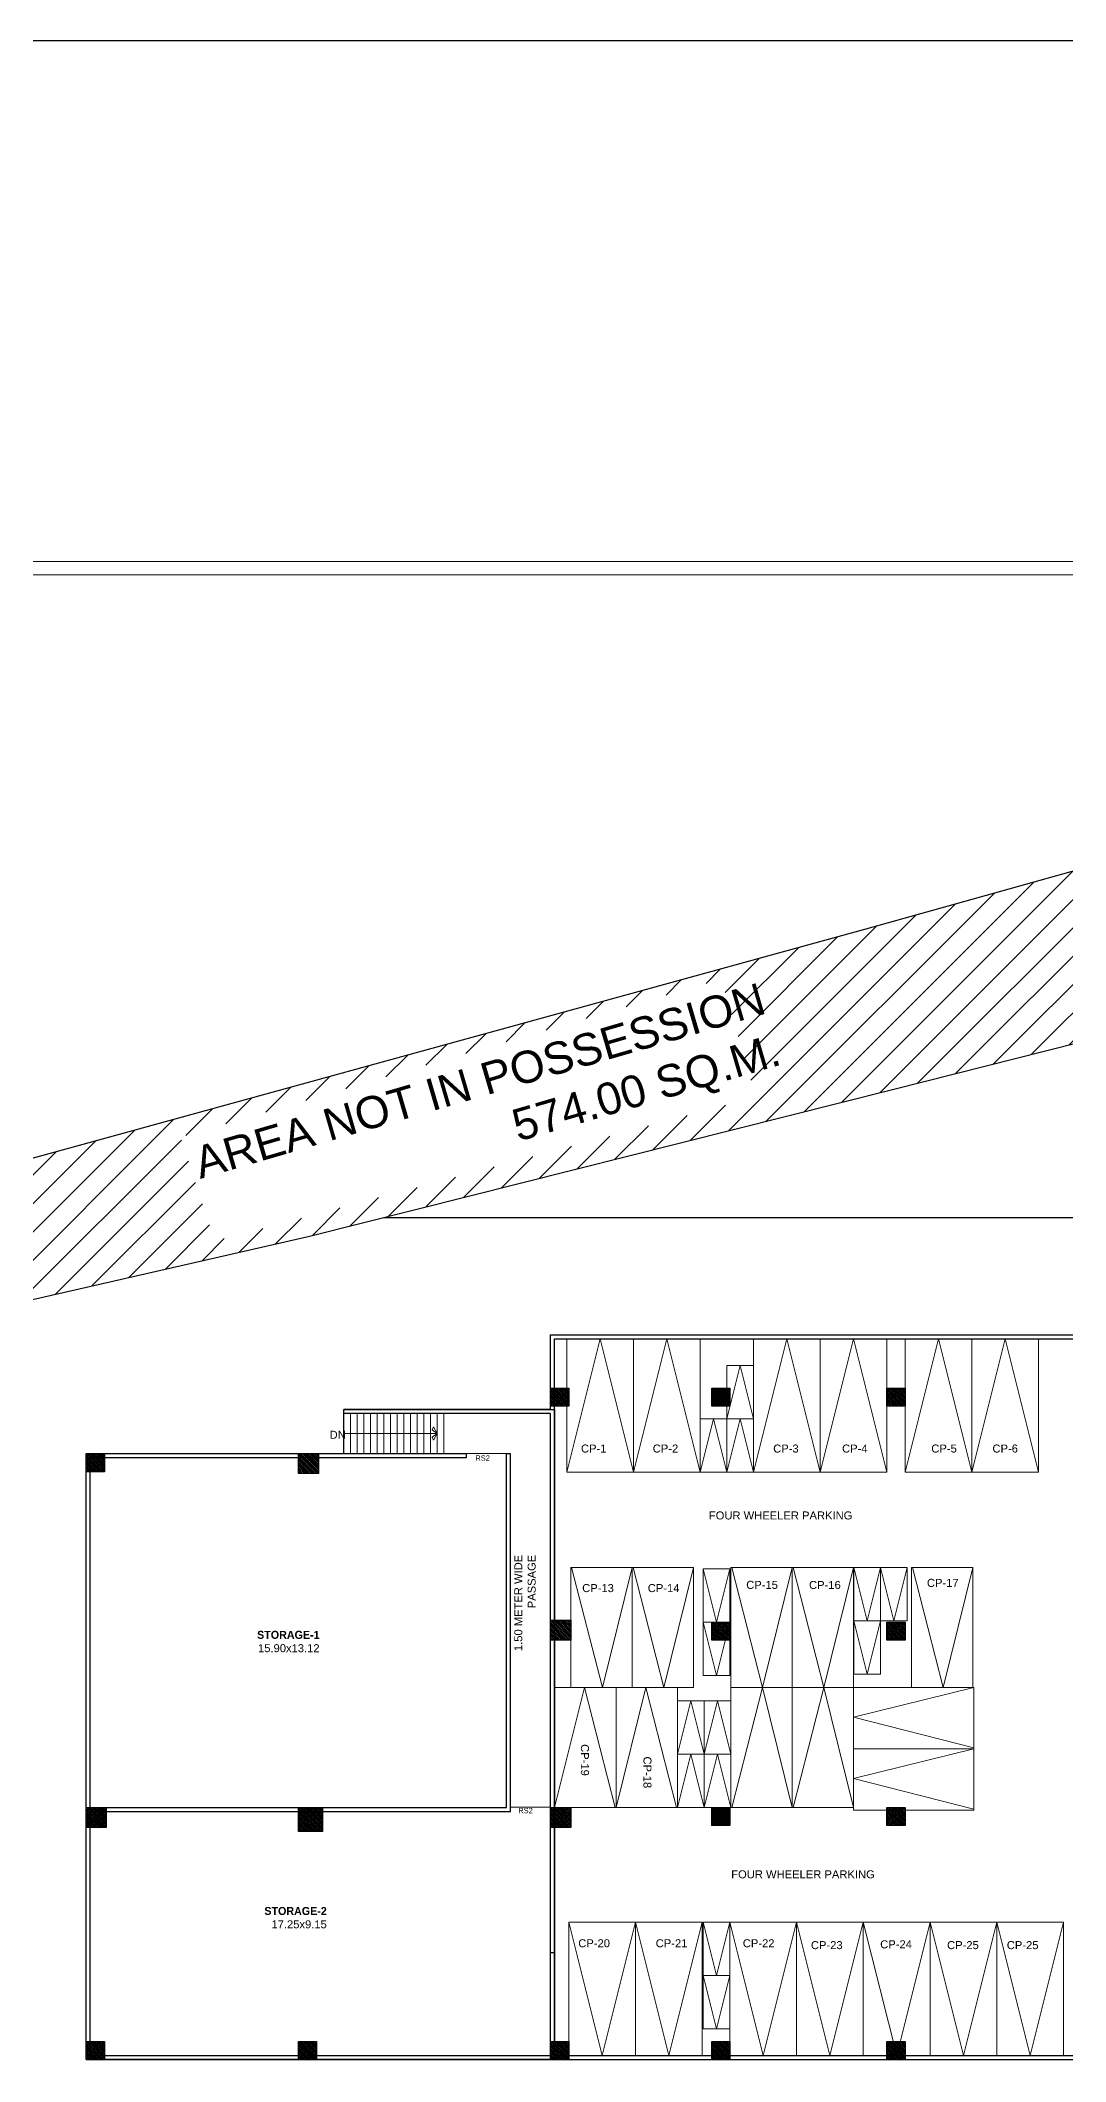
# Model space of a CAD drawing. Header units: feet. Extents: x 1354 to 2117, y 994 to 1430.
# Drawn here: x 1406.5 to 1444.9, y 1354.3 to 1430.1 of the extents above; entities that cross this region are included whole.
import ezdxf

# ---------------------------------------------------------------- set-up
doc = ezdxf.new("R2010")
doc.units = ezdxf.units.FT
for name, color, linetype, lineweight in [('bike', 251, 'Continuous', 15), ('COLUMN (DCPL)', 10, 'Continuous', 30), ('COLUMN HATCH (DCPL)', 42, 'Continuous', 5), ('DIAMENTION', 6, 'Continuous', 13), ('DIMENTION', 23, 'Continuous', 13), ('H', 253, 'Continuous', 5), ('Parking', 54, 'Continuous', 18), ('stair', 22, 'Continuous', 9), ('tex', 7, 'Continuous', 15), ('wall', 7, 'Continuous', 30)]:
    doc.layers.add(name, color=color, linetype=linetype, lineweight=lineweight)
doc.layers.add('Layer2', color=240, linetype='Continuous')
doc.styles.add('Arial Narrow', font='arial.ttf')
doc.styles.get("Standard").update_dxf_attribs({"font": 'arial.ttf'})
doc.dimstyles.new('SITE', dxfattribs={"dimtxt": 0.25, "dimasz": 0.15, "dimexe": 0.07, "dimexo": 0.07, "dimgap": 0.05, "dimtad": 0, "dimzin": 0, "dimdsep": 46, "dimtxsty": 'Arial Narrow', "dimblk": 'OBLIQUE', "dimcen": 0.09, "dimclrd": 4, "dimclre": 3, "dimclrt": 6, "dimadec": 0, "dimazin": 0, "dimtfac": 1, "dimtofl": 0, "dimtmove": 2, "dimatfit": 3, "dimfxl": 0, "dimtolj": 1, "dimtzin": 0, "dimlwd": -1, "dimlwe": -1, "dimarcsym": 0})
pattern_1 = [(135, (7539.690215, 1047.50438), (-0.03314563037, -0.03314563037), []), (135, (7539.690215, 1047.537524), (-0.03314563037, -0.03314563037), [0, -0.046875])]

# ---------------------------------------------------------------- blocks, each defined once
blk = doc.blocks.new('rrr5')
at = {"layer": 'Parking'}
for p, q in [((948.343, -6087.213), (949.593, -6092.213)), ((949.593, -6092.213), (950.843, -6087.213))]:
    blk.add_line(p, q, dxfattribs=at)
blk.add_lwpolyline([(948.343, -6092.213), (950.843, -6092.213), (950.843, -6087.213), (948.343, -6087.213)], close=True, dxfattribs=at)
blk = doc.blocks.new('frrre')
at = {"layer": 'stair', "color": 45}
for p, q in [((931.641, -6079.655), (932.791, -6084.155)), ((932.791, -6084.155), (933.904, -6079.655))]:
    blk.add_line(p, q, dxfattribs=at)
blk.add_lwpolyline([(931.604, -6084.155), (933.904, -6084.155), (933.904, -6079.655), (931.604, -6079.655)], close=True, dxfattribs=at)
blk = doc.blocks.new('_Oblique')
at = {"layer": 'Layer2', "color": 0, "lineweight": -2}
blk.add_line((-0.5, -0.5), (0.5, 0.5), dxfattribs=at)
blk = doc.blocks.new('*D48')
at = {"layer": 'DEFPOINTS', "color": 0}
for p in [(1408.178, 1354.413), (1408.328, 1354.563), (1408.328, 1353.798)]:
    blk.add_point(p, dxfattribs=at)
at = {"layer": 'DIAMENTION', "color": 3}
for p, q in [((1408.178, 1353.978), (1408.178, 1353.728)), ((1408.328, 1353.978), (1408.328, 1353.728))]:
    blk.add_line(p, q, dxfattribs=at)
at = {"layer": 'DIAMENTION', "color": 4}
blk.add_line((1408.178, 1353.798), (1408.328, 1353.798), dxfattribs=at)
at = {"layer": 'DIAMENTION', "color": 4, "xscale": 0.15, "yscale": 0.15, "zscale": 0.15, "rotation": 180}
blk.add_blockref('_Oblique', (1408.178, 1353.798), dxfattribs=at)
at = {"layer": 'DIAMENTION', "color": 4, "xscale": 0.15, "yscale": 0.15, "zscale": 0.15}
blk.add_blockref('_Oblique', (1408.328, 1353.798), dxfattribs=at)
at = {"layer": 'DIAMENTION', "color": 6, "insert": (1408.253, 1353.27), "char_height": 0.25, "attachment_point": 5, "style": 'Arial Narrow'}
blk.add_mtext('\\A1;0.15', dxfattribs=at)
blk = doc.blocks.new('A$Ce367b0c9')
at = {"layer": 'bike'}
blk.add_lwpolyline([(0, 2), (1, 2), (1, 0), (0, 0)], close=True, dxfattribs=at)
blk.add_lwpolyline([(0, 0), (0.5, 2), (1, 0)], dxfattribs=at)

msp = doc.modelspace()

# ---------------------------------------------------------------- hatches: boundary and pattern name
at = {"layer": 'COLUMN HATCH (DCPL)'}
h = msp.add_hatch(dxfattribs=at)
h.set_pattern_fill('SACNCR', color=256, scale=0.5, angle=450, style=0)
h.set_pattern_definition(pattern_1)
h.paths.add_polyline_path([(1425.5784, 1378.9047), (1425.5784, 1379.5847), (1426.2584, 1379.5847), (1426.2584, 1378.9047)], flags=0)
h = msp.add_hatch(dxfattribs=at)
h.set_pattern_fill('SACNCR', color=256, scale=0.5, angle=450, style=0)
h.set_pattern_definition([(135, (7539.425215, 1047.504383), (-0.03314563037, -0.03314563037), []), (135, (7539.425215, 1047.53753), (-0.03314563037, -0.03314563037), [0, -0.046875])])
h.paths.add_polyline_path([(1431.6134, 1378.9047), (1431.6134, 1379.5847), (1432.2934, 1379.5847), (1432.2934, 1378.9047)], flags=0)
h = msp.add_hatch(dxfattribs=at)
h.set_pattern_fill('SACNCR', color=256, scale=0.5, angle=450, style=0)
h.set_pattern_definition([(135, (7539.690215, 1047.504383), (-0.03314563037, -0.03314563037), []), (135, (7539.690215, 1047.53753), (-0.03314563037, -0.03314563037), [0, -0.046875])])
h.paths.add_polyline_path([(1438.1784, 1378.9047), (1438.1784, 1379.5847), (1438.8584, 1379.5847), (1438.8584, 1378.9047)], flags=0)
h = msp.add_hatch(dxfattribs=at)
h.set_pattern_fill('SACNCR', color=256, scale=0.5, angle=450, style=0)
h.set_pattern_definition(pattern_1)
h.paths.add_polyline_path([(1408.1784, 1376.4504), (1408.1784, 1377.1304), (1408.8584, 1377.1304), (1408.8584, 1376.4504)], flags=0)
h = msp.add_hatch(dxfattribs=at)
h.set_pattern_fill('SACNCR', color=256, scale=0.5, angle=450, style=0)
h.set_pattern_definition([(135, (7539.725215, 1047.46938), (-0.03314563037, -0.03314563037), []), (135, (7539.725215, 1047.502524), (-0.03314563037, -0.03314563037), [0, -0.046875])])
h.paths.add_polyline_path([(1416.1284, 1376.3804), (1416.1284, 1377.1304), (1416.8784, 1377.1304), (1416.8784, 1376.3804)], flags=0)
h = msp.add_hatch(dxfattribs=at)
h.set_pattern_fill('SACNCR', color=256, scale=0.5, angle=450, style=0)
h.set_pattern_definition([(135, (7539.725215, 1048.069383), (-0.03314563037, -0.03314563037), []), (135, (7539.725215, 1048.10253), (-0.03314563037, -0.03314563037), [0, -0.046875])])
h.paths.add_polyline_path([(1425.5784, 1370.1347), (1425.5784, 1370.8847), (1426.3284, 1370.8847), (1426.3284, 1370.1347)], flags=0)
h = msp.add_hatch(dxfattribs=at)
h.set_pattern_fill('SACNCR', color=256, scale=0.5, angle=450, style=0)
h.set_pattern_definition([(135, (7539.425215, 1048.034383), (-0.03314563037, -0.03314563037), []), (135, (7539.425215, 1048.06753), (-0.03314563037, -0.03314563037), [0, -0.046875])])
h.paths.add_polyline_path([(1431.6134, 1370.1347), (1431.6134, 1370.8147), (1432.2934, 1370.8147), (1432.2934, 1370.1347)], flags=0)
h = msp.add_hatch(dxfattribs=at)
h.set_pattern_fill('SACNCR', color=256, scale=0.5, angle=450, style=0)
h.set_pattern_definition([(135, (7539.690215, 1048.034383), (-0.03314563037, -0.03314563037), []), (135, (7539.690215, 1048.06753), (-0.03314563037, -0.03314563037), [0, -0.046875])])
h.paths.add_polyline_path([(1438.1784, 1370.1347), (1438.1784, 1370.8147), (1438.8584, 1370.8147), (1438.8584, 1370.1347)], flags=0)
h = msp.add_hatch(dxfattribs=at)
h.set_pattern_fill('SACNCR', color=256, scale=0.5, angle=450, style=0)
h.set_pattern_definition([(135, (7539.725215, 1047.469374), (-0.03314563037, -0.03314563037), []), (135, (7539.725215, 1047.50252), (-0.03314563037, -0.03314563037), [0, -0.046875])])
h.paths.add_polyline_path([(1408.1784, 1363.113), (1408.1784, 1363.863), (1408.9284, 1363.863), (1408.9284, 1363.113)], flags=0)
h = msp.add_hatch(dxfattribs=at)
h.set_pattern_fill('SACNCR', color=256, scale=0.5, angle=450, style=0)
h.set_pattern_definition([(135, (7539.800215, 1047.394374), (-0.03314563037, -0.03314563037), []), (135, (7539.800215, 1047.42752), (-0.03314563037, -0.03314563037), [0, -0.046875])])
h.paths.add_polyline_path([(1416.1284, 1362.963), (1416.1284, 1363.863), (1417.0284, 1363.863), (1417.0284, 1362.963)], flags=0)
h = msp.add_hatch(dxfattribs=at)
h.set_pattern_fill('SACNCR', color=256, scale=0.5, angle=450, style=0)
h.set_pattern_definition([(135, (7539.725215, 1047.469374), (-0.03314563037, -0.03314563037), []), (135, (7539.725215, 1047.50252), (-0.03314563037, -0.03314563037), [0, -0.046875])])
h.paths.add_polyline_path([(1425.5784, 1363.113), (1425.5784, 1363.863), (1426.3284, 1363.863), (1426.3284, 1363.113)], flags=0)
h = msp.add_hatch(dxfattribs=at)
h.set_pattern_fill('SACNCR', color=256, scale=0.5, angle=450, style=0)
h.set_pattern_definition([(135, (7539.42592, 1047.504374), (-0.03314563037, -0.03314563037), []), (135, (7539.42592, 1047.53752), (-0.03314563037, -0.03314563037), [0, -0.046875])])
h.paths.add_polyline_path([(1431.6141, 1363.183), (1431.6141, 1363.863), (1432.2941, 1363.863), (1432.2941, 1363.183)], flags=0)
h = msp.add_hatch(dxfattribs=at)
h.set_pattern_fill('SACNCR', color=256, scale=0.5, angle=450, style=0)
h.set_pattern_definition([(135, (7539.690215, 1047.504374), (-0.03314563037, -0.03314563037), []), (135, (7539.690215, 1047.53752), (-0.03314563037, -0.03314563037), [0, -0.046875])])
h.paths.add_polyline_path([(1438.1784, 1363.183), (1438.1784, 1363.863), (1438.8584, 1363.863), (1438.8584, 1363.183)], flags=0)
h = msp.add_hatch(dxfattribs=at)
h.set_pattern_fill('SACNCR', color=256, scale=0.5, angle=450, style=0)
h.set_pattern_definition([(135, (7539.690215, 1048.034374), (-0.03314563037, -0.03314563037), []), (135, (7539.690215, 1048.06752), (-0.03314563037, -0.03314563037), [0, -0.046875])])
h.paths.add_polyline_path([(1408.1784, 1354.413), (1408.1784, 1355.093), (1408.8584, 1355.093), (1408.8584, 1354.413)], flags=0)
h = msp.add_hatch(dxfattribs=at)
h.set_pattern_fill('SACNCR', color=256, scale=0.5, angle=450, style=0)
h.set_pattern_definition([(135, (7539.690215, 1048.034374), (-0.03314563037, -0.03314563037), []), (135, (7539.690215, 1048.06752), (-0.03314563037, -0.03314563037), [0, -0.046875])])
h.paths.add_polyline_path([(1416.1284, 1354.413), (1416.1284, 1355.093), (1416.8084, 1355.093), (1416.8084, 1354.413)], flags=0)
h = msp.add_hatch(dxfattribs=at)
h.set_pattern_fill('SACNCR', color=256, scale=0.5, angle=450, style=0)
h.set_pattern_definition([(135, (7539.690215, 1048.034374), (-0.03314563037, -0.03314563037), []), (135, (7539.690215, 1048.06752), (-0.03314563037, -0.03314563037), [0, -0.046875])])
h.paths.add_polyline_path([(1425.5784, 1354.413), (1425.5784, 1355.093), (1426.2584, 1355.093), (1426.2584, 1354.413)], flags=0)
h = msp.add_hatch(dxfattribs=at)
h.set_pattern_fill('SACNCR', color=256, scale=0.5, angle=450, style=0)
h.set_pattern_definition([(135, (7539.42592, 1048.034374), (-0.03314563037, -0.03314563037), []), (135, (7539.42592, 1048.06752), (-0.03314563037, -0.03314563037), [0, -0.046875])])
h.paths.add_polyline_path([(1431.6141, 1354.413), (1431.6141, 1355.093), (1432.2941, 1355.093), (1432.2941, 1354.413)], flags=0)
h = msp.add_hatch(dxfattribs=at)
h.set_pattern_fill('SACNCR', color=256, scale=0.5, angle=450, style=0)
h.set_pattern_definition([(135, (7539.690215, 1048.034374), (-0.03314563037, -0.03314563037), []), (135, (7539.690215, 1048.06752), (-0.03314563037, -0.03314563037), [0, -0.046875])])
h.paths.add_polyline_path([(1438.1784, 1354.413), (1438.1784, 1355.093), (1438.8584, 1355.093), (1438.8584, 1354.413)], flags=0)
at = {"layer": 'H', "lineweight": 9}
h = msp.add_hatch(dxfattribs=at)
h.set_pattern_fill('ANSI31', color=256, scale=6)
h.set_pattern_definition([(45, (1158.8745, 13616.8037), (-0.530330086, 0.530330086), [])])
h.paths.add_polyline_path([(1437.3373, 1396.7725), (1408.7366, 1388.9012), (1408.435, 1383.4213), (1416.4927, 1385.2656), (1438.4384, 1390.7887), (1460.7379, 1396.4304), (1478.3644, 1400.9269), (1477.1547, 1407.9011)])
h.paths.add_polyline_path([(1398.5474, 1386.097), (1398.3361, 1381.1098), (1408.435, 1383.4213), (1408.7366, 1388.9012)])
h.paths.add_polyline_path([(1381.5712, 1381.4249), (1381.2355, 1377.1958), (1398.3361, 1381.1098), (1398.5474, 1386.097)])
h.paths.add_polyline_path([(1438.8381, 1392.8608), (1439.4089, 1393.5843), (1437.0361, 1391.4816)], flags=16)
h.paths.add_polyline_path([(1413.0031, 1385.094), (1433.2663, 1390.4852), (1431.9689, 1394.92), (1411.7057, 1388.9919)], flags=16)

# ---------------------------------------------------------------- linework, layer by layer
at = {"color": 7, "lineweight": 30}
for p, q in [((1438.4384, 1390.7887), (1460.7379, 1396.4304)), ((1438.4384, 1390.7887), (1460.7379, 1396.4304)), ((1416.4927, 1385.2656), (1438.4384, 1390.7887)), ((1381.2355, 1377.1958), (1416.4927, 1385.2656)), ((1381.2355, 1377.1958), (1416.4927, 1385.2656))]:
    msp.add_line(p, q, dxfattribs=at)
msp.add_lwpolyline([(1354.3755, 1430.0991), (2116.8312, 1430.0991), (2116.8312, 1265.6921), (1354.3755, 1265.6921)], close=True)
at = {"color": 7, "lineweight": 20}
for points in [[(1375.2976, 1410.5621), (1497.377, 1410.5621), (1497.377, 1293.4678), (1375.2976, 1293.4678)], [(1375.7976, 1410.0621), (1496.877, 1410.0621), (1496.877, 1293.9678), (1375.7976, 1293.9678)]]:
    msp.add_lwpolyline(points, close=True, dxfattribs=at)
at = {"color": 7, "lineweight": 30}
msp.add_lwpolyline([(1478.3644, 1400.9269), (1477.1547, 1407.9011), (1437.3373, 1396.7725), (1398.5474, 1386.097), (1381.5712, 1381.4249), (1381.2355, 1377.1958)], dxfattribs=at)
at = {"layer": 'COLUMN (DCPL)'}
for points in [[(1425.5784, 1378.9047), (1425.5784, 1379.5847), (1426.2584, 1379.5847), (1426.2584, 1378.9047)], [(1431.6134, 1378.9047), (1431.6134, 1379.5847), (1432.2934, 1379.5847), (1432.2934, 1378.9047)], [(1438.1784, 1378.9047), (1438.1784, 1379.5847), (1438.8584, 1379.5847), (1438.8584, 1378.9047)], [(1408.1784, 1376.4504), (1408.1784, 1377.1304), (1408.8584, 1377.1304), (1408.8584, 1376.4504)], [(1416.1284, 1376.3804), (1416.1284, 1377.1304), (1416.8784, 1377.1304), (1416.8784, 1376.3804)], [(1425.5784, 1370.1347), (1425.5784, 1370.8847), (1426.3284, 1370.8847), (1426.3284, 1370.1347)], [(1431.6134, 1370.1347), (1431.6134, 1370.8147), (1432.2934, 1370.8147), (1432.2934, 1370.1347)], [(1438.1784, 1370.1347), (1438.1784, 1370.8147), (1438.8584, 1370.8147), (1438.8584, 1370.1347)], [(1408.1784, 1363.113), (1408.1784, 1363.863), (1408.9284, 1363.863), (1408.9284, 1363.113)], [(1416.1284, 1362.963), (1416.1284, 1363.863), (1417.0284, 1363.863), (1417.0284, 1362.963)], [(1425.5784, 1363.113), (1425.5784, 1363.863), (1426.3284, 1363.863), (1426.3284, 1363.113)], [(1431.6141, 1363.183), (1431.6141, 1363.863), (1432.2941, 1363.863), (1432.2941, 1363.183)], [(1438.1784, 1363.183), (1438.1784, 1363.863), (1438.8584, 1363.863), (1438.8584, 1363.183)], [(1408.1784, 1354.413), (1408.1784, 1355.093), (1408.8584, 1355.093), (1408.8584, 1354.413)], [(1416.1284, 1354.413), (1416.1284, 1355.093), (1416.8084, 1355.093), (1416.8084, 1354.413)], [(1425.5784, 1354.413), (1425.5784, 1355.093), (1426.2584, 1355.093), (1426.2584, 1354.413)], [(1431.6141, 1354.413), (1431.6141, 1355.093), (1432.2941, 1355.093), (1432.2941, 1354.413)], [(1438.1784, 1354.413), (1438.1784, 1355.093), (1438.8584, 1355.093), (1438.8584, 1354.413)]]:
    msp.add_lwpolyline(points, close=True, dxfattribs=at)
at = {"layer": 'DIAMENTION', "color": 3, "lineweight": 25}
msp.add_line((1419.3102, 1385.9747), (1480.9581, 1385.9747), dxfattribs=at)
at = {"layer": 'DIAMENTION'}
for p, q in [((1417.8313, 1377.1304), (1417.8313, 1378.6304)), ((1417.8313, 1378.6304), (1417.8313, 1377.1304)), ((1422.4284, 1377.1304), (1423.9284, 1377.1304)), ((1424.0784, 1363.8801), (1425.5784, 1363.8801)), ((1425.7284, 1354.413), (1425.5784, 1354.413))]:
    msp.add_line(p, q, dxfattribs=at)
at = {"layer": 'DIAMENTION', "color": 1, "lineweight": 30}
msp.add_lwpolyline([(1408.1784, 1354.413), (1408.1784, 1377.1304), (1417.8313, 1377.1304), (1417.8313, 1378.7804), (1425.7284, 1378.7804), (1425.7284, 1363.863), (1425.7284, 1363.863), (1425.7284, 1354.413), (1408.1784, 1354.413)], dxfattribs=at)
at = {"layer": 'stair'}
for p, q in [((1418.0813, 1377.1304), (1418.0813, 1378.6304)), ((1418.3313, 1377.1304), (1418.3313, 1378.6304)), ((1418.5813, 1377.1304), (1418.5813, 1378.6304)), ((1418.8313, 1377.1304), (1418.8313, 1378.6304)), ((1419.0813, 1377.1304), (1419.0813, 1378.6304)), ((1419.3313, 1377.1304), (1419.3313, 1378.6304)), ((1419.5813, 1377.1304), (1419.5813, 1378.6304)), ((1419.8313, 1377.1304), (1419.8313, 1378.6304)), ((1420.0813, 1377.1304), (1420.0813, 1378.6304)), ((1420.3313, 1377.1304), (1420.3313, 1378.6304)), ((1420.5813, 1377.1304), (1420.5813, 1378.6304)), ((1420.8313, 1377.1304), (1420.8313, 1378.6304)), ((1421.0813, 1377.1304), (1421.0813, 1378.6304)), ((1421.3313, 1377.1304), (1421.3313, 1378.6304)), ((1421.5813, 1377.1304), (1421.5813, 1378.6304)), ((1421.3313, 1377.8804), (1417.8313, 1377.8804))]:
    msp.add_line(p, q, dxfattribs=at)
for points in [[(1421.3313, 1377.8804), (1421.1888, 1378.1324), (1421.1352, 1378.0157), (1421.3313, 1377.8804)], [(1421.3313, 1377.8804), (1421.1888, 1377.6285), (1421.1352, 1377.7451), (1421.3313, 1377.8804)]]:
    msp.add_lwpolyline(points, dxfattribs=at)
at = {"layer": 'wall'}
for p, q in [((1425.5784, 1378.7804), (1425.5784, 1381.5851)), ((1425.5784, 1381.5851), (1469.327, 1381.5851)), ((1425.7284, 1363.863), (1425.7284, 1381.4351)), ((1425.7284, 1381.4351), (1469.177, 1381.4351)), ((1425.5784, 1378.7804), (1417.8313, 1378.7804)), ((1417.8313, 1378.6304), (1417.8313, 1378.7804)), ((1425.5784, 1378.6304), (1417.8313, 1378.6304)), ((1425.5784, 1363.713), (1425.5784, 1378.6304)), ((1408.1784, 1354.413), (1408.1784, 1377.1304)), ((1408.1784, 1377.1304), (1422.4284, 1377.1304)), ((1408.3284, 1363.863), (1408.3284, 1376.9804)), ((1408.3284, 1376.9804), (1422.4284, 1376.9804)), ((1422.4284, 1376.9804), (1422.4284, 1377.1304)), ((1423.9284, 1377.1304), (1424.0784, 1377.1304)), ((1423.9284, 1363.863), (1423.9284, 1377.1304)), ((1424.0784, 1363.713), (1424.0784, 1377.1304)), ((1408.3284, 1363.863), (1423.9284, 1363.863)), ((1408.3284, 1354.563), (1408.3284, 1363.713)), ((1408.3284, 1363.713), (1424.0784, 1363.713)), ((1425.5784, 1354.413), (1425.5784, 1363.713)), ((1425.5784, 1363.713), (1425.5784, 1363.713)), ((1425.7284, 1354.563), (1425.7284, 1363.863)), ((1425.7284, 1363.863), (1425.7284, 1363.863)), ((1425.7284, 1358.413), (1425.5784, 1358.413)), ((1408.1784, 1354.413), (1425.5784, 1354.413)), ((1408.3284, 1354.563), (1425.5784, 1354.563)), ((1425.5784, 1354.413), (1460.2642, 1354.413)), ((1425.7284, 1354.563), (1464.4359, 1354.563))]:
    msp.add_line(p, q, dxfattribs=at)

# ---------------------------------------------------------------- block references
at = {"layer": 'bike', "xscale": -1}
for p in [(1433.1784, 1378.4351), (1432.1784, 1376.4351), (1433.1784, 1376.4351), (1431.3284, 1365.863), (1432.3284, 1365.863), (1431.3284, 1363.863), (1432.3284, 1363.863)]:
    msp.add_blockref('A$Ce367b0c9', p, dxfattribs=at)
at = {"layer": 'bike', "rotation": 180}
for p in [(1432.2941, 1372.8147), (1437.9327, 1372.863), (1438.9327, 1372.863), (1432.2941, 1370.8147), (1437.9327, 1370.863), (1432.2941, 1359.563), (1432.2941, 1357.563)]:
    msp.add_blockref('A$Ce367b0c9', p, dxfattribs=at)
at = {"layer": 'DIMENTION', "rotation": 180}
for name, p in [('rrr5', (2377.0251, -4710.7777)), ('rrr5', (2379.5251, -4710.7777)), ('rrr5', (2384.021, -4710.7777)), ('rrr5', (2386.521, -4710.7777)), ('rrr5', (2392.201, -4710.7777)), ('frrre', (2359.6323, -4715.7919)), ('frrre', (2361.9323, -4715.7919))]:
    msp.add_blockref(name, p, dxfattribs=at)
at = {"layer": 'DIMENTION'}
for p in [(494.7245, 7452.5179), (497.0245, 7452.5179), (500.7245, 7452.5179), (503.0245, 7452.5179), (507.4902, 7452.5179)]:
    msp.add_blockref('frrre', p, dxfattribs=at)
at = {"layer": 'DIMENTION', "xscale": -1}
for p, rotation in [((500.7245, -4715.7919), 180), ((503.0245, -4715.7919), 180), ((7521.0833, 434.4591), 270), ((7521.0833, 432.1591), 270)]:
    msp.add_blockref('frrre', p, dxfattribs=dict(at, rotation=rotation))
for p in [(2377.101, 7446.7758), (2379.601, 7446.7758), (2383.1367, 7446.7758), (2385.6367, 7446.7758), (2388.1367, 7446.7758), (2390.6367, 7446.7758), (2393.1367, 7446.7758)]:
    msp.add_blockref('rrr5', p, dxfattribs=at)
at = {"layer": 'Parking', "rotation": 180}
msp.add_blockref('rrr5', (2389.701, -4710.7777), dxfattribs=at)

# ---------------------------------------------------------------- texts
at = {"layer": 'tex', "attachment_point": 9}
for s, insert, char_height, width, rotation in [('AREA NOT IN POSSESSION 574.00 SQ.M. ', (1434.3757, 1391.4071), 1.2, 23.865789, 16.307024), ('1.50 METER WIDE PASSAGE', (1425.0201, 1373.3349), 0.3, 5.394604, 90), ('CP-19', (1426.7086, 1365.0502), 0.3, 1.363256, 270), ('CP-18', (1429.0505, 1364.587), 0.3, 1.363256, 270)]:
    msp.add_mtext(s, dxfattribs=dict(at, insert=insert, char_height=char_height, width=width, rotation=rotation))
for s, insert, char_height, width in [('DN', (1417.9012, 1377.6834), 0.3, 0.975598), ('CP-1', (1427.67, 1377.1633), 0.3, 1.363256), ('CP-2', (1430.3589, 1377.1633), 0.3, 1.363256), ('CP-3', (1434.8709, 1377.1633), 0.3, 1.363256), ('CP-4', (1437.452, 1377.1633), 0.3, 1.363256), ('CP-5', (1440.7955, 1377.1633), 0.3, 1.363256), ('CP-6', (1443.0874, 1377.1633), 0.3, 1.363256), ('{\\fArial|b0|i0|c0|p34;\\W1.23710; }RS2', (1423.3, 1376.8582), 0.2, 0.27083), ('FOUR WHEELER PARKING', (1436.8839, 1374.6564), 0.3, 5.662479), ('CP-13', (1427.9477, 1371.9329), 0.3, 1.363256), ('CP-14', (1430.4047, 1371.9329), 0.3, 1.363256), ('CP-15', (1434.0937, 1372.0539), 0.3, 1.363256), ('CP-16', (1436.4479, 1372.049), 0.3, 1.363256), ('CP-17', (1440.8645, 1372.1282), 0.3, 1.363256), ('{\\fCentury Gothic|b1|i0|c0|p34;\\W3.91461; }{\\fCentury Gothic|b1|i0|c0|p34;STORAGE-1}\\P{\\fArial|b0|i0|c0|p34;\\W3.37014; }15.90x13.12', (1416.9198, 1369.6806), 0.3, 1.363256), ('{\\fArial|b0|i0|c0|p34;\\W1.23710; }RS2', (1424.9068, 1363.6444), 0.2, 0.27083), ('FOUR WHEELER PARKING', (1437.723, 1361.2043), 0.3, 5.662479), ('{\\fCentury Gothic|b1|i0|c0|p34;\\W3.70724; }{\\fCentury Gothic|b1|i0|c0|p34;STORAGE-2}\\P{\\fArial|b0|i0|c0|p34;\\W4.40891; }17.25x9.15', (1417.1906, 1359.3305), 0.3, 1.363256), ('CP-20', (1427.8005, 1358.6199), 0.3, 1.363256), ('CP-21', (1430.703, 1358.6199), 0.3, 1.363256), ('CP-22', (1433.9662, 1358.6199), 0.3, 1.363256), ('CP-23', (1436.518, 1358.5499), 0.3, 1.363256), ('CP-24', (1439.1136, 1358.581), 0.3, 1.363256), ('CP-25', (1441.6194, 1358.5501), 0.3, 1.363256), ('CP-25', (1443.8579, 1358.5501), 0.3, 1.363256)]:
    msp.add_mtext(s, dxfattribs=dict(at, insert=insert, char_height=char_height, width=width))

# ---------------------------------------------------------------- dimensions: what is measured, and where the dimension line sits
at = {"layer": 'DIAMENTION'}
dim = msp.add_linear_dim(base=(1408.3284, 1353.7982), p1=(1408.1784, 1354.413), p2=(1408.3284, 1354.563), dimstyle='SITE', override={"dimfxl": 0.18}, dxfattribs=at)
dim.commit()
dim.dimension.update_dxf_attribs({"geometry": '*D48', "text_midpoint": (1408.2534, 1353.2702)})

doc.saveas('drawing.dxf')
